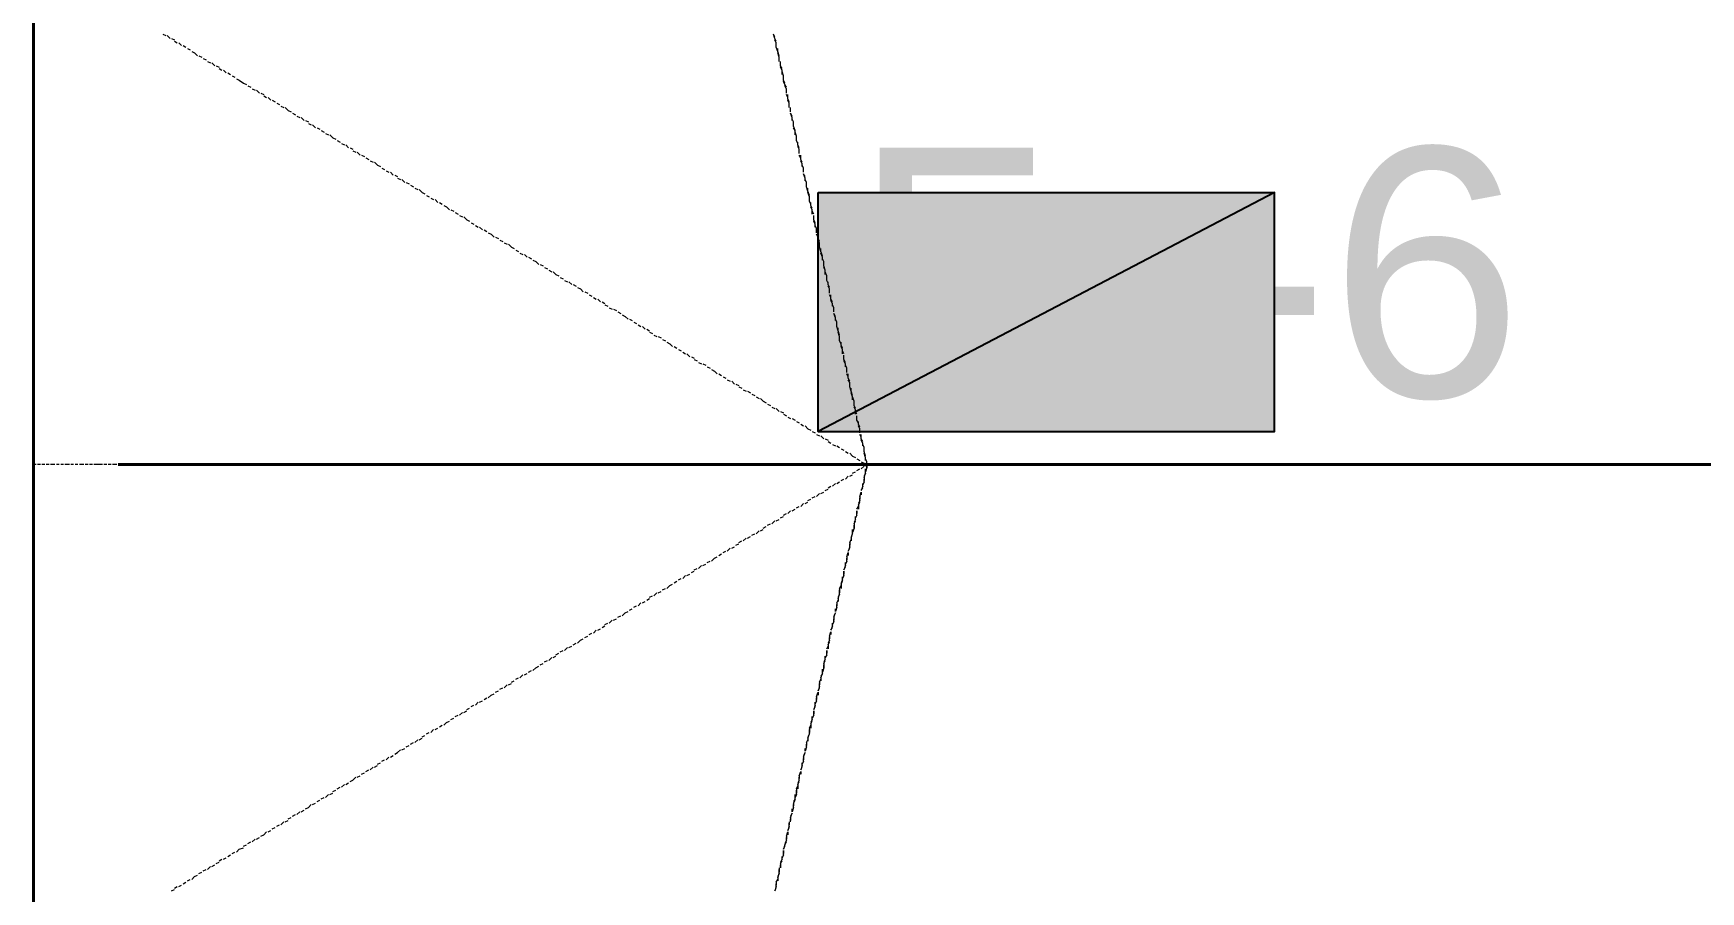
# Model space of a CAD drawing. Extents: x 0 to 604, y 0 to 420.
# Drawn here: x 79.23 to 103.74, y 212.04 to 224.65 of the extents above; entities that cross this region are included whole.
import ezdxf

# ---------------------------------------------------------------- set-up
doc = ezdxf.new("R2010")
doc.units = 0
doc.styles.add('TEYPDFCAD_TEXT', font='arial.ttf')

msp = doc.modelspace()

# ---------------------------------------------------------------- hatches: boundary and pattern name
at = {"true_color": 0xffffff}
h = msp.add_hatch(color=0, dxfattribs=at)
h.paths.add_polyline_path([(90.763, 222.313), (97.472, 222.313), (90.763, 218.8)])
h.paths.add_polyline_path([(97.472, 222.313), (90.763, 218.8), (97.472, 218.8)])

# ---------------------------------------------------------------- linework, layer by layer
at = {"color": 7, "lineweight": 40}
for p, q in [((79.227, 262.065), (79.227, 174.561)), ((107.992, 218.313), (80.476, 218.313))]:
    msp.add_line(p, q, dxfattribs=at)
at = {"color": 7, "lineweight": 5}
for p, q in [((79.227, 224.6), (79.227, 224.642)), ((79.227, 224.536), (79.227, 224.578)), ((81.132, 224.642), (81.174, 224.621)), ((81.195, 224.621), (81.238, 224.578)), ((81.259, 224.578), (81.301, 224.557)), ((81.301, 224.536), (81.343, 224.515)), ((90.128, 224.578), (90.106, 224.642)), ((90.128, 224.6), (90.106, 224.642)), ((90.149, 224.536), (90.128, 224.578)), ((90.149, 224.515), (90.128, 224.557)), ((79.227, 224.451), (79.227, 224.515)), ((79.227, 224.388), (79.227, 224.43)), ((79.227, 224.324), (79.227, 224.367)), ((79.227, 224.24), (79.227, 224.303)), ((81.365, 224.515), (81.407, 224.472)), ((81.428, 224.472), (81.47, 224.451)), ((81.492, 224.43), (81.534, 224.409)), ((81.555, 224.388), (81.597, 224.367)), ((81.597, 224.367), (81.64, 224.324)), ((81.661, 224.324), (81.703, 224.303)), ((81.724, 224.282), (81.767, 224.261)), ((90.149, 224.472), (90.149, 224.515)), ((90.149, 224.451), (90.149, 224.494)), ((90.17, 224.388), (90.149, 224.451)), ((90.17, 224.388), (90.17, 224.43)), ((90.191, 224.324), (90.17, 224.388)), ((90.191, 224.303), (90.17, 224.367)), ((90.191, 224.24), (90.191, 224.303)), ((90.191, 224.261), (90.191, 224.303)), ((79.227, 224.176), (79.227, 224.218)), ((79.227, 224.113), (79.227, 224.155)), ((79.227, 224.028), (79.227, 224.091)), ((81.788, 224.24), (81.83, 224.218)), ((81.851, 224.218), (81.894, 224.176)), ((81.915, 224.176), (81.957, 224.155)), ((81.957, 224.134), (82, 224.113)), ((82.021, 224.113), (82.063, 224.07)), ((82.084, 224.07), (82.127, 224.049)), ((90.212, 224.197), (90.212, 224.24)), ((90.212, 224.176), (90.212, 224.218)), ((90.233, 224.134), (90.212, 224.176)), ((90.233, 224.113), (90.212, 224.155)), ((90.233, 224.049), (90.233, 224.113)), ((90.255, 224.028), (90.233, 224.091)), ((79.227, 223.964), (79.227, 224.007)), ((79.227, 223.901), (79.227, 223.943)), ((79.227, 223.816), (79.227, 223.88)), ((79.227, 223.753), (79.227, 223.816)), ((82.148, 224.028), (82.19, 224.007)), ((82.211, 223.986), (82.254, 223.964)), ((82.254, 223.964), (82.317, 223.922)), ((82.317, 223.922), (82.359, 223.901)), ((82.381, 223.88), (82.423, 223.859)), ((82.444, 223.838), (82.486, 223.816)), ((82.508, 223.816), (82.55, 223.774)), ((90.255, 223.964), (90.255, 224.028)), ((90.255, 223.986), (90.255, 224.028)), ((90.276, 223.922), (90.255, 223.964)), ((90.276, 223.901), (90.255, 223.943)), ((90.297, 223.859), (90.276, 223.901)), ((90.297, 223.838), (90.276, 223.88)), ((90.297, 223.774), (90.297, 223.838)), ((90.297, 223.774), (90.297, 223.816)), ((79.227, 223.689), (79.227, 223.732)), ((79.227, 223.626), (79.227, 223.668)), ((79.227, 223.541), (79.227, 223.605)), ((82.571, 223.774), (82.613, 223.753)), ((82.613, 223.732), (82.656, 223.71)), ((82.677, 223.71), (82.719, 223.668)), ((82.74, 223.668), (82.783, 223.647)), ((82.804, 223.626), (82.846, 223.605)), ((82.867, 223.583), (82.91, 223.562)), ((82.931, 223.562), (82.973, 223.52)), ((90.318, 223.71), (90.297, 223.753)), ((90.318, 223.689), (90.318, 223.753)), ((90.339, 223.647), (90.318, 223.689)), ((90.339, 223.626), (90.318, 223.668)), ((90.339, 223.583), (90.339, 223.626)), ((90.339, 223.562), (90.339, 223.605)), ((90.36, 223.499), (90.36, 223.562)), ((90.36, 223.499), (90.36, 223.541)), ((79.227, 223.478), (79.227, 223.52)), ((79.227, 223.414), (79.227, 223.457)), ((79.227, 223.329), (79.227, 223.393)), ((79.227, 223.266), (79.227, 223.308)), ((82.973, 223.52), (83.016, 223.499)), ((83.037, 223.478), (83.079, 223.457)), ((83.1, 223.435), (83.143, 223.414)), ((83.164, 223.414), (83.206, 223.372)), ((83.227, 223.372), (83.27, 223.351)), ((83.27, 223.329), (83.312, 223.308)), ((83.333, 223.308), (83.375, 223.266)), ((90.382, 223.414), (90.36, 223.478)), ((90.382, 223.435), (90.36, 223.478)), ((90.382, 223.372), (90.382, 223.414)), ((90.403, 223.351), (90.382, 223.393)), ((90.403, 223.308), (90.403, 223.351)), ((90.403, 223.287), (90.403, 223.329)), ((79.227, 223.202), (79.227, 223.245)), ((79.227, 223.118), (79.227, 223.181)), ((79.227, 223.054), (79.227, 223.097)), ((83.397, 223.266), (83.439, 223.245)), ((83.46, 223.224), (83.502, 223.202)), ((83.524, 223.181), (83.566, 223.16)), ((83.587, 223.16), (83.629, 223.118)), ((83.629, 223.118), (83.672, 223.097)), ((83.693, 223.076), (83.735, 223.054)), ((90.424, 223.224), (90.403, 223.287)), ((90.424, 223.224), (90.403, 223.266)), ((90.424, 223.16), (90.424, 223.224)), ((90.445, 223.139), (90.424, 223.202)), ((90.445, 223.076), (90.445, 223.139)), ((90.445, 223.097), (90.445, 223.139)), ((90.466, 223.033), (90.445, 223.076)), ((90.466, 223.012), (90.466, 223.054)), ((79.227, 222.991), (79.227, 223.033)), ((79.227, 222.906), (79.227, 222.97)), ((79.227, 222.843), (79.227, 222.906)), ((79.227, 222.779), (79.227, 222.821)), ((83.756, 223.033), (83.799, 223.012)), ((83.82, 223.012), (83.862, 222.97)), ((83.883, 222.97), (83.926, 222.948)), ((83.926, 222.927), (83.968, 222.906)), ((83.989, 222.906), (84.032, 222.864)), ((84.053, 222.864), (84.095, 222.843)), ((84.116, 222.821), (84.159, 222.8)), ((90.487, 222.97), (90.466, 223.012)), ((90.487, 222.948), (90.466, 222.991)), ((90.487, 222.885), (90.487, 222.948)), ((90.487, 222.885), (90.487, 222.927)), ((90.509, 222.821), (90.487, 222.864)), ((90.509, 222.8), (90.509, 222.864)), ((79.227, 222.716), (79.227, 222.758)), ((79.227, 222.631), (79.227, 222.695)), ((79.227, 222.567), (79.227, 222.61)), ((84.18, 222.779), (84.222, 222.758)), ((84.243, 222.758), (84.286, 222.716)), ((84.286, 222.716), (84.328, 222.695)), ((84.349, 222.673), (84.391, 222.652)), ((84.413, 222.631), (84.455, 222.61)), ((84.476, 222.61), (84.518, 222.567)), ((84.54, 222.567), (84.582, 222.546)), ((90.53, 222.758), (90.509, 222.8)), ((90.53, 222.737), (90.509, 222.779)), ((90.53, 222.695), (90.53, 222.737)), ((90.551, 222.673), (90.53, 222.716)), ((90.551, 222.61), (90.551, 222.673)), ((90.551, 222.61), (90.551, 222.652)), ((90.572, 222.525), (90.551, 222.589)), ((90.572, 222.546), (90.551, 222.589)), ((79.227, 222.504), (79.227, 222.546)), ((79.227, 222.419), (79.227, 222.483)), ((79.227, 222.356), (79.227, 222.398)), ((79.227, 222.292), (79.227, 222.335)), ((84.582, 222.525), (84.624, 222.504)), ((84.645, 222.504), (84.688, 222.462)), ((84.709, 222.462), (84.751, 222.44)), ((84.772, 222.419), (84.815, 222.398)), ((84.836, 222.377), (84.878, 222.356)), ((84.899, 222.356), (84.942, 222.313)), ((90.572, 222.483), (90.572, 222.525)), ((90.593, 222.462), (90.572, 222.504)), ((90.593, 222.419), (90.593, 222.462)), ((90.593, 222.398), (90.593, 222.44)), ((90.614, 222.335), (90.593, 222.398)), ((90.614, 222.335), (90.614, 222.377)), ((90.636, 222.271), (90.614, 222.335)), ((79.227, 222.208), (79.227, 222.271)), ((79.227, 222.144), (79.227, 222.186)), ((79.227, 222.081), (79.227, 222.123)), ((84.942, 222.313), (84.984, 222.292)), ((85.005, 222.271), (85.048, 222.25)), ((85.069, 222.229), (85.111, 222.208)), ((85.132, 222.208), (85.175, 222.165)), ((85.196, 222.165), (85.238, 222.144)), ((85.259, 222.123), (85.302, 222.102)), ((85.302, 222.102), (85.344, 222.06)), ((90.636, 222.25), (90.614, 222.313)), ((90.636, 222.186), (90.636, 222.25)), ((90.636, 222.208), (90.636, 222.25)), ((90.657, 222.144), (90.636, 222.186)), ((90.657, 222.123), (90.657, 222.165)), ((90.678, 222.081), (90.657, 222.123)), ((90.678, 222.06), (90.657, 222.102)), ((79.227, 221.996), (79.227, 222.06)), ((79.227, 221.933), (79.227, 221.996)), ((79.227, 221.869), (79.227, 221.911)), ((79.227, 221.805), (79.227, 221.848)), ((85.365, 222.06), (85.407, 222.038)), ((85.429, 222.017), (85.471, 221.996)), ((85.492, 221.975), (85.534, 221.954)), ((85.556, 221.954), (85.598, 221.911)), ((85.598, 221.911), (85.64, 221.89)), ((85.661, 221.869), (85.704, 221.848)), ((85.725, 221.827), (85.767, 221.805)), ((90.678, 221.996), (90.678, 222.06)), ((90.699, 221.996), (90.678, 222.038)), ((90.699, 221.911), (90.699, 221.975)), ((90.699, 221.933), (90.699, 221.975)), ((90.72, 221.869), (90.699, 221.911)), ((90.72, 221.848), (90.699, 221.89)), ((90.72, 221.805), (90.72, 221.848)), ((90.741, 221.784), (90.72, 221.827)), ((79.227, 221.721), (79.227, 221.784)), ((79.227, 221.657), (79.227, 221.7)), ((79.227, 221.594), (79.227, 221.636)), ((85.788, 221.805), (85.831, 221.763)), ((85.852, 221.763), (85.894, 221.742)), ((85.915, 221.721), (85.958, 221.7)), ((85.958, 221.7), (86, 221.657)), ((86.021, 221.657), (86.064, 221.636)), ((86.085, 221.615), (86.127, 221.594)), ((90.741, 221.721), (90.741, 221.784)), ((90.741, 221.721), (90.741, 221.763)), ((90.763, 221.657), (90.741, 221.7)), ((90.763, 221.636), (90.763, 221.7)), ((90.784, 221.594), (90.763, 221.636)), ((90.784, 221.573), (90.763, 221.615)), ((79.227, 221.509), (79.227, 221.573)), ((79.227, 221.446), (79.227, 221.488)), ((79.227, 221.382), (79.227, 221.424)), ((79.227, 221.298), (79.227, 221.361)), ((86.148, 221.573), (86.191, 221.552)), ((86.212, 221.552), (86.254, 221.509)), ((86.254, 221.509), (86.296, 221.488)), ((86.318, 221.467), (86.36, 221.446)), ((86.381, 221.424), (86.423, 221.403)), ((86.445, 221.403), (86.487, 221.361)), ((86.508, 221.361), (86.55, 221.34)), ((90.784, 221.53), (90.784, 221.573)), ((90.784, 221.509), (90.784, 221.552)), ((90.805, 221.446), (90.784, 221.509)), ((90.805, 221.446), (90.805, 221.488)), ((90.826, 221.382), (90.805, 221.446)), ((90.826, 221.361), (90.805, 221.424)), ((90.826, 221.319), (90.826, 221.361)), ((90.847, 221.298), (90.826, 221.34)), ((79.227, 221.234), (79.227, 221.276)), ((79.227, 221.17), (79.227, 221.213)), ((79.227, 221.086), (79.227, 221.149)), ((86.572, 221.319), (86.614, 221.298)), ((86.614, 221.298), (86.656, 221.255)), ((86.677, 221.255), (86.72, 221.234)), ((86.741, 221.213), (86.783, 221.192)), ((86.804, 221.17), (86.847, 221.149)), ((86.868, 221.149), (86.91, 221.107)), ((86.91, 221.107), (86.953, 221.086)), ((90.847, 221.255), (90.847, 221.298)), ((90.847, 221.234), (90.847, 221.276)), ((90.868, 221.17), (90.847, 221.234)), ((90.868, 221.17), (90.847, 221.213)), ((90.868, 221.107), (90.868, 221.17)), ((90.89, 221.086), (90.868, 221.149)), ((79.227, 221.022), (79.227, 221.086)), ((79.227, 220.959), (79.227, 221.001)), ((79.227, 220.895), (79.227, 220.938)), ((79.227, 220.811), (79.227, 220.874)), ((86.974, 221.065), (87.016, 221.043)), ((87.037, 221.022), (87.08, 221.001)), ((87.101, 221.001), (87.143, 220.959)), ((87.164, 220.959), (87.207, 220.938)), ((87.228, 220.917), (87.27, 220.895)), ((87.27, 220.895), (87.312, 220.853)), ((87.334, 220.853), (87.376, 220.832)), ((90.89, 221.022), (90.89, 221.086)), ((90.89, 221.043), (90.89, 221.086)), ((90.911, 220.98), (90.89, 221.022)), ((90.911, 220.959), (90.911, 221.001)), ((90.932, 220.917), (90.911, 220.959)), ((90.932, 220.895), (90.911, 220.938)), ((90.932, 220.832), (90.932, 220.895)), ((90.932, 220.832), (90.932, 220.874)), ((79.227, 220.747), (79.227, 220.79)), ((79.227, 220.684), (79.227, 220.726)), ((79.227, 220.599), (79.227, 220.662)), ((87.397, 220.811), (87.439, 220.79)), ((87.461, 220.768), (87.503, 220.747)), ((87.524, 220.747), (87.566, 220.705)), ((87.588, 220.705), (87.63, 220.684)), ((87.63, 220.662), (87.672, 220.641)), ((87.693, 220.62), (87.736, 220.599)), ((90.953, 220.768), (90.932, 220.811)), ((90.953, 220.747), (90.953, 220.811)), ((90.974, 220.705), (90.953, 220.747)), ((90.974, 220.684), (90.953, 220.726)), ((90.974, 220.641), (90.974, 220.684)), ((90.995, 220.62), (90.974, 220.662)), ((90.995, 220.557), (90.995, 220.62)), ((79.227, 220.536), (79.227, 220.578)), ((79.227, 220.472), (79.227, 220.514)), ((79.227, 220.387), (79.227, 220.451)), ((79.227, 220.324), (79.227, 220.366)), ((87.757, 220.599), (87.799, 220.578)), ((87.82, 220.557), (87.863, 220.536)), ((87.884, 220.514), (87.926, 220.493)), ((87.926, 220.493), (87.969, 220.451)), ((87.99, 220.451), (88.032, 220.43)), ((88.053, 220.409), (88.096, 220.387)), ((88.117, 220.366), (88.159, 220.345)), ((90.995, 220.557), (90.995, 220.599)), ((91.017, 220.472), (90.995, 220.536)), ((91.017, 220.493), (90.995, 220.536)), ((91.017, 220.43), (91.017, 220.472)), ((91.038, 220.409), (91.017, 220.451)), ((91.038, 220.366), (91.038, 220.409)), ((91.038, 220.345), (91.038, 220.387)), ((79.227, 220.26), (79.227, 220.303)), ((79.227, 220.176), (79.227, 220.239)), ((79.227, 220.112), (79.227, 220.176)), ((88.18, 220.345), (88.223, 220.303)), ((88.244, 220.303), (88.286, 220.281)), ((88.286, 220.26), (88.328, 220.239)), ((88.35, 220.218), (88.392, 220.197)), ((88.413, 220.197), (88.455, 220.176)), ((88.477, 220.155), (88.519, 220.133)), ((88.54, 220.112), (88.582, 220.091)), ((91.059, 220.281), (91.038, 220.345)), ((91.059, 220.281), (91.059, 220.324)), ((91.08, 220.218), (91.059, 220.281)), ((91.08, 220.197), (91.059, 220.26)), ((91.08, 220.133), (91.08, 220.197)), ((91.08, 220.155), (91.08, 220.197)), ((91.101, 220.091), (91.08, 220.133)), ((91.101, 220.07), (91.101, 220.112)), ((79.227, 220.049), (79.227, 220.091)), ((79.227, 219.985), (79.227, 220.027)), ((79.227, 219.9), (79.227, 219.964)), ((79.227, 219.837), (79.227, 219.879)), ((88.582, 220.091), (88.625, 220.049)), ((88.646, 220.049), (88.688, 220.027)), ((88.709, 220.006), (88.752, 219.985)), ((88.773, 219.964), (88.815, 219.943)), ((88.836, 219.943), (88.879, 219.9)), ((88.9, 219.9), (88.942, 219.879)), ((91.123, 220.027), (91.101, 220.07)), ((91.123, 220.006), (91.101, 220.049)), ((91.123, 219.943), (91.123, 220.006)), ((91.144, 219.943), (91.123, 219.985)), ((91.144, 219.858), (91.144, 219.922)), ((91.144, 219.879), (91.144, 219.922)), ((79.227, 219.774), (79.227, 219.816)), ((79.227, 219.689), (79.227, 219.752)), ((79.227, 219.625), (79.227, 219.668)), ((88.942, 219.858), (88.985, 219.837)), ((89.006, 219.816), (89.048, 219.795)), ((89.069, 219.795), (89.112, 219.774)), ((89.133, 219.752), (89.175, 219.731)), ((89.196, 219.71), (89.239, 219.689)), ((89.239, 219.689), (89.281, 219.647)), ((89.302, 219.647), (89.344, 219.625)), ((91.165, 219.816), (91.144, 219.858)), ((91.165, 219.795), (91.144, 219.837)), ((91.165, 219.752), (91.165, 219.795)), ((91.186, 219.731), (91.165, 219.774)), ((91.186, 219.668), (91.186, 219.731)), ((91.186, 219.668), (91.186, 219.71)), ((91.207, 219.604), (91.186, 219.647)), ((91.207, 219.583), (91.207, 219.647)), ((79.227, 219.562), (79.227, 219.604)), ((79.227, 219.477), (79.227, 219.541)), ((79.227, 219.414), (79.227, 219.456)), ((79.227, 219.35), (79.227, 219.393)), ((89.366, 219.604), (89.408, 219.583)), ((89.429, 219.562), (89.471, 219.541)), ((89.493, 219.541), (89.535, 219.498)), ((89.556, 219.498), (89.598, 219.477)), ((89.598, 219.456), (89.641, 219.435)), ((89.662, 219.414), (89.704, 219.393)), ((89.725, 219.393), (89.768, 219.371)), ((91.228, 219.541), (91.207, 219.583)), ((91.228, 219.519), (91.207, 219.562)), ((91.228, 219.477), (91.228, 219.519)), ((91.228, 219.456), (91.228, 219.498)), ((91.249, 219.393), (91.228, 219.456)), ((91.249, 219.393), (91.249, 219.435)), ((91.271, 219.329), (91.249, 219.393)), ((79.227, 219.266), (79.227, 219.329)), ((79.227, 219.202), (79.227, 219.266)), ((79.227, 219.138), (79.227, 219.181)), ((89.789, 219.35), (89.831, 219.329)), ((89.852, 219.308), (89.895, 219.287)), ((89.916, 219.287), (89.958, 219.244)), ((89.958, 219.244), (90.001, 219.223)), ((90.022, 219.202), (90.064, 219.181)), ((90.085, 219.16), (90.128, 219.138)), ((90.149, 219.138), (90.191, 219.096)), ((91.271, 219.308), (91.249, 219.371)), ((91.292, 219.244), (91.271, 219.308)), ((91.271, 219.266), (91.271, 219.308)), ((91.292, 219.202), (91.292, 219.244)), ((91.292, 219.181), (91.292, 219.223)), ((91.313, 219.138), (91.292, 219.181)), ((91.313, 219.117), (91.292, 219.16)), ((79.227, 219.075), (79.227, 219.117)), ((79.227, 218.99), (79.227, 219.054)), ((79.227, 218.927), (79.227, 218.969)), ((79.227, 218.863), (79.227, 218.906)), ((90.212, 219.096), (90.255, 219.075)), ((90.255, 219.054), (90.297, 219.033)), ((90.318, 219.012), (90.36, 218.99)), ((90.382, 218.99), (90.424, 218.969)), ((90.445, 218.948), (90.487, 218.927)), ((90.509, 218.906), (90.551, 218.884)), ((90.572, 218.884), (90.614, 218.842)), ((91.313, 219.054), (91.313, 219.117)), ((91.334, 219.054), (91.313, 219.096)), ((91.334, 218.969), (91.334, 219.033)), ((91.334, 218.99), (91.334, 219.033)), ((91.355, 218.927), (91.334, 218.969)), ((91.355, 218.906), (91.355, 218.948)), ((91.376, 218.863), (91.355, 218.906)), ((91.376, 218.842), (91.355, 218.884)), ((79.227, 218.779), (79.227, 218.842)), ((79.227, 218.715), (79.227, 218.757)), ((79.227, 218.652), (79.227, 218.694)), ((90.614, 218.842), (90.657, 218.821)), ((90.678, 218.8), (90.72, 218.779)), ((90.741, 218.757), (90.784, 218.736)), ((90.805, 218.736), (90.847, 218.694)), ((90.868, 218.694), (90.911, 218.673)), ((90.911, 218.652), (90.953, 218.631)), ((91.376, 218.779), (91.376, 218.842)), ((91.376, 218.779), (91.376, 218.821)), ((91.398, 218.715), (91.376, 218.757)), ((91.398, 218.694), (91.398, 218.757)), ((91.419, 218.652), (91.398, 218.694)), ((91.419, 218.631), (91.398, 218.673)), ((79.227, 218.567), (79.227, 218.631)), ((79.227, 218.504), (79.227, 218.546)), ((79.227, 218.44), (79.227, 218.482)), ((79.227, 218.355), (79.227, 218.419)), ((90.974, 218.609), (91.017, 218.588)), ((91.038, 218.588), (91.08, 218.567)), ((91.101, 218.546), (91.144, 218.525)), ((91.165, 218.504), (91.207, 218.482)), ((91.228, 218.482), (91.271, 218.44)), ((91.271, 218.44), (91.313, 218.419)), ((91.334, 218.398), (91.376, 218.376)), ((91.419, 218.588), (91.419, 218.631)), ((91.44, 218.567), (91.419, 218.609)), ((91.44, 218.504), (91.44, 218.567)), ((91.44, 218.504), (91.44, 218.546)), ((91.461, 218.44), (91.44, 218.504)), ((91.461, 218.419), (91.44, 218.482)), ((91.461, 218.376), (91.461, 218.419)), ((91.482, 218.355), (91.461, 218.398)), ((79.227, 218.313), (79.227, 218.355)), ((79.269, 218.313), (79.227, 218.313)), ((79.227, 218.313), (79.227, 218.271)), ((79.227, 218.25), (79.227, 218.207)), ((79.227, 218.186), (79.227, 218.144)), ((79.333, 218.313), (79.29, 218.313)), ((79.396, 218.313), (79.354, 218.313)), ((79.46, 218.313), (79.417, 218.313)), ((79.544, 218.313), (79.481, 218.313)), ((79.608, 218.313), (79.565, 218.313)), ((79.671, 218.313), (79.629, 218.313)), ((79.756, 218.313), (79.692, 218.313)), ((79.819, 218.313), (79.777, 218.313)), ((79.883, 218.313), (79.841, 218.313)), ((79.968, 218.313), (79.904, 218.313)), ((80.031, 218.313), (79.989, 218.313)), ((80.095, 218.313), (80.052, 218.313)), ((80.179, 218.313), (80.116, 218.313)), ((80.243, 218.313), (80.179, 218.313)), ((80.306, 218.313), (80.264, 218.313)), ((80.37, 218.313), (80.327, 218.313)), ((80.454, 218.313), (80.391, 218.313)), ((80.518, 218.313), (80.476, 218.313)), ((80.581, 218.313), (80.539, 218.313)), ((80.666, 218.313), (80.603, 218.313)), ((80.73, 218.313), (80.687, 218.313)), ((80.793, 218.313), (80.751, 218.313)), ((80.878, 218.313), (80.814, 218.313)), ((80.941, 218.313), (80.899, 218.313)), ((81.005, 218.313), (80.962, 218.313)), ((81.089, 218.313), (81.026, 218.313)), ((81.153, 218.313), (81.089, 218.313)), ((81.216, 218.313), (81.174, 218.313)), ((81.28, 218.313), (81.238, 218.313)), ((81.365, 218.313), (81.301, 218.313)), ((81.428, 218.313), (81.386, 218.313)), ((81.492, 218.313), (81.449, 218.313)), ((81.576, 218.313), (81.513, 218.313)), ((81.64, 218.313), (81.597, 218.313)), ((81.703, 218.313), (81.661, 218.313)), ((81.788, 218.313), (81.724, 218.313)), ((81.851, 218.313), (81.809, 218.313)), ((81.915, 218.313), (81.873, 218.313)), ((82, 218.313), (81.936, 218.313)), ((82.063, 218.313), (82, 218.313)), ((82.127, 218.313), (82.084, 218.313)), ((82.19, 218.313), (82.148, 218.313)), ((82.275, 218.313), (82.211, 218.313)), ((82.338, 218.313), (82.296, 218.313)), ((82.402, 218.313), (82.359, 218.313)), ((82.486, 218.313), (82.423, 218.313)), ((82.55, 218.313), (82.508, 218.313)), ((82.613, 218.313), (82.571, 218.313)), ((82.698, 218.313), (82.635, 218.313)), ((82.762, 218.313), (82.719, 218.313)), ((82.825, 218.313), (82.783, 218.313)), ((82.91, 218.313), (82.846, 218.313)), ((82.973, 218.313), (82.91, 218.313)), ((83.037, 218.313), (82.994, 218.313)), ((83.1, 218.313), (83.058, 218.313)), ((83.185, 218.313), (83.121, 218.313)), ((83.248, 218.313), (83.206, 218.313)), ((83.312, 218.313), (83.27, 218.313)), ((83.397, 218.313), (83.333, 218.313)), ((83.46, 218.313), (83.418, 218.313)), ((83.524, 218.313), (83.481, 218.313)), ((83.608, 218.313), (83.545, 218.313)), ((83.672, 218.313), (83.629, 218.313)), ((83.735, 218.313), (83.693, 218.313)), ((83.82, 218.313), (83.756, 218.313)), ((83.883, 218.313), (83.82, 218.313)), ((83.947, 218.313), (83.905, 218.313)), ((84.01, 218.313), (83.968, 218.313)), ((84.095, 218.313), (84.032, 218.313)), ((84.159, 218.313), (84.116, 218.313)), ((84.222, 218.313), (84.18, 218.313)), ((84.307, 218.313), (84.243, 218.313)), ((84.37, 218.313), (84.328, 218.313)), ((84.434, 218.313), (84.391, 218.313)), ((84.518, 218.313), (84.455, 218.313)), ((84.582, 218.313), (84.54, 218.313)), ((84.645, 218.313), (84.603, 218.313)), ((84.73, 218.313), (84.667, 218.313)), ((84.794, 218.313), (84.73, 218.313)), ((84.857, 218.313), (84.815, 218.313)), ((84.921, 218.313), (84.878, 218.313)), ((85.005, 218.313), (84.942, 218.313)), ((85.069, 218.313), (85.026, 218.313)), ((85.132, 218.313), (85.09, 218.313)), ((85.217, 218.313), (85.153, 218.313)), ((85.28, 218.313), (85.238, 218.313)), ((85.344, 218.313), (85.302, 218.313)), ((85.429, 218.313), (85.365, 218.313)), ((85.492, 218.313), (85.45, 218.313)), ((85.556, 218.313), (85.513, 218.313)), ((85.64, 218.313), (85.577, 218.313)), ((85.704, 218.313), (85.64, 218.313)), ((85.767, 218.313), (85.725, 218.313)), ((85.831, 218.313), (85.788, 218.313)), ((85.915, 218.313), (85.852, 218.313)), ((85.979, 218.313), (85.937, 218.313)), ((86.042, 218.313), (86, 218.313)), ((86.127, 218.313), (86.064, 218.313)), ((86.191, 218.313), (86.148, 218.313)), ((86.254, 218.313), (86.212, 218.313)), ((86.339, 218.313), (86.275, 218.313)), ((86.402, 218.313), (86.36, 218.313)), ((86.466, 218.313), (86.423, 218.313)), ((86.529, 218.313), (86.487, 218.313)), ((86.614, 218.313), (86.55, 218.313)), ((86.677, 218.313), (86.635, 218.313)), ((86.741, 218.313), (86.699, 218.313)), ((86.826, 218.313), (86.762, 218.313)), ((86.889, 218.313), (86.847, 218.313)), ((86.953, 218.313), (86.91, 218.313)), ((87.037, 218.313), (86.974, 218.313)), ((87.101, 218.313), (87.058, 218.313)), ((87.164, 218.313), (87.122, 218.313)), ((87.249, 218.313), (87.185, 218.313)), ((87.312, 218.313), (87.27, 218.313)), ((87.376, 218.313), (87.334, 218.313)), ((87.439, 218.313), (87.397, 218.313)), ((87.524, 218.313), (87.461, 218.313)), ((87.588, 218.313), (87.545, 218.313)), ((87.651, 218.313), (87.609, 218.313)), ((87.736, 218.313), (87.672, 218.313)), ((87.799, 218.313), (87.757, 218.313)), ((87.863, 218.313), (87.82, 218.313)), ((87.947, 218.313), (87.884, 218.313)), ((88.011, 218.313), (87.969, 218.313)), ((88.074, 218.313), (88.032, 218.313)), ((88.159, 218.313), (88.096, 218.313)), ((88.223, 218.313), (88.18, 218.313)), ((88.286, 218.313), (88.244, 218.313)), ((88.35, 218.313), (88.307, 218.313)), ((88.434, 218.313), (88.371, 218.313)), ((88.498, 218.313), (88.455, 218.313)), ((88.561, 218.313), (88.519, 218.313)), ((88.646, 218.313), (88.582, 218.313)), ((88.709, 218.313), (88.667, 218.313)), ((88.773, 218.313), (88.731, 218.313)), ((88.858, 218.313), (88.794, 218.313)), ((88.921, 218.313), (88.879, 218.313)), ((88.985, 218.313), (88.942, 218.313)), ((89.069, 218.313), (89.006, 218.313)), ((89.133, 218.313), (89.069, 218.313)), ((89.196, 218.313), (89.154, 218.313)), ((89.26, 218.313), (89.217, 218.313)), ((89.344, 218.313), (89.281, 218.313)), ((89.408, 218.313), (89.366, 218.313)), ((89.471, 218.313), (89.429, 218.313)), ((89.556, 218.313), (89.493, 218.313)), ((89.62, 218.313), (89.577, 218.313)), ((89.683, 218.313), (89.641, 218.313)), ((89.768, 218.313), (89.704, 218.313)), ((89.831, 218.313), (89.789, 218.313)), ((89.895, 218.313), (89.852, 218.313)), ((89.979, 218.313), (89.916, 218.313)), ((90.043, 218.313), (89.979, 218.313)), ((90.106, 218.313), (90.064, 218.313)), ((90.17, 218.313), (90.128, 218.313)), ((90.255, 218.313), (90.191, 218.313)), ((90.318, 218.313), (90.276, 218.313)), ((90.382, 218.313), (90.339, 218.313)), ((90.466, 218.313), (90.403, 218.313)), ((90.53, 218.313), (90.487, 218.313)), ((90.593, 218.313), (90.551, 218.313)), ((90.678, 218.313), (90.614, 218.313)), ((90.741, 218.313), (90.699, 218.313)), ((90.805, 218.313), (90.763, 218.313)), ((90.89, 218.313), (90.826, 218.313)), ((90.953, 218.313), (90.89, 218.313)), ((91.017, 218.313), (90.974, 218.313)), ((91.08, 218.313), (91.038, 218.313)), ((91.165, 218.313), (91.101, 218.313)), ((91.228, 218.313), (91.186, 218.313)), ((91.228, 218.144), (91.271, 218.165)), ((91.292, 218.313), (91.249, 218.313)), ((91.271, 218.186), (91.313, 218.207)), ((91.376, 218.313), (91.313, 218.313)), ((91.334, 218.228), (91.376, 218.25)), ((91.398, 218.355), (91.44, 218.334)), ((91.44, 218.313), (91.398, 218.313)), ((91.398, 218.25), (91.44, 218.292)), ((91.44, 218.123), (91.461, 218.186)), ((91.461, 218.186), (91.44, 218.144)), ((91.461, 218.334), (91.482, 218.313)), ((91.461, 218.292), (91.482, 218.313)), ((91.482, 218.313), (91.461, 218.313)), ((91.482, 218.271), (91.461, 218.207)), ((91.461, 218.186), (91.461, 218.25)), ((91.482, 218.313), (91.482, 218.355)), ((91.482, 218.313), (91.482, 218.334)), ((91.482, 218.271), (91.482, 218.313)), ((91.482, 218.313), (91.482, 218.271)), ((79.227, 218.123), (79.227, 218.059)), ((79.227, 218.038), (79.227, 217.995)), ((79.227, 217.974), (79.227, 217.932)), ((79.227, 217.911), (79.227, 217.847)), ((90.805, 217.89), (90.847, 217.911)), ((90.868, 217.932), (90.911, 217.953)), ((90.911, 217.974), (90.953, 217.995)), ((90.974, 217.995), (91.017, 218.038)), ((91.038, 218.038), (91.08, 218.059)), ((91.101, 218.08), (91.144, 218.101)), ((91.165, 218.101), (91.207, 218.144)), ((91.376, 217.847), (91.398, 217.911)), ((91.419, 217.995), (91.398, 217.932)), ((91.398, 217.932), (91.419, 217.974)), ((91.398, 217.911), (91.398, 217.869)), ((91.44, 218.059), (91.419, 218.017)), ((91.419, 217.995), (91.419, 218.038)), ((91.44, 218.123), (91.44, 218.08)), ((91.44, 218.059), (91.44, 218.101)), ((79.227, 217.826), (79.227, 217.784)), ((79.227, 217.763), (79.227, 217.72)), ((79.227, 217.699), (79.227, 217.636)), ((90.445, 217.678), (90.487, 217.699)), ((90.509, 217.699), (90.551, 217.742)), ((90.572, 217.742), (90.614, 217.763)), ((90.614, 217.784), (90.657, 217.805)), ((90.678, 217.826), (90.72, 217.847)), ((90.741, 217.847), (90.784, 217.89)), ((91.334, 217.657), (91.355, 217.699)), ((91.376, 217.784), (91.355, 217.742)), ((91.355, 217.72), (91.376, 217.763)), ((91.355, 217.72), (91.355, 217.657)), ((91.376, 217.847), (91.376, 217.805)), ((91.376, 217.784), (91.376, 217.826)), ((79.227, 217.636), (79.227, 217.572)), ((79.227, 217.551), (79.227, 217.509)), ((79.227, 217.488), (79.227, 217.445)), ((79.227, 217.424), (79.227, 217.361)), ((90.022, 217.424), (90.064, 217.445)), ((90.085, 217.445), (90.128, 217.488)), ((90.149, 217.488), (90.191, 217.509)), ((90.212, 217.53), (90.255, 217.551)), ((90.255, 217.572), (90.297, 217.593)), ((90.318, 217.593), (90.36, 217.636)), ((90.382, 217.636), (90.424, 217.657)), ((91.313, 217.509), (91.292, 217.466)), ((91.292, 217.445), (91.313, 217.488)), ((91.292, 217.445), (91.292, 217.382)), ((91.292, 217.382), (91.292, 217.424)), ((91.334, 217.572), (91.313, 217.53)), ((91.313, 217.509), (91.313, 217.551)), ((91.334, 217.572), (91.334, 217.636)), ((91.334, 217.636), (91.334, 217.593)), ((79.227, 217.339), (79.227, 217.297)), ((79.227, 217.276), (79.227, 217.233)), ((79.227, 217.212), (79.227, 217.149)), ((89.598, 217.17), (89.641, 217.191)), ((89.662, 217.191), (89.704, 217.233)), ((89.725, 217.233), (89.768, 217.255)), ((89.789, 217.276), (89.831, 217.297)), ((89.852, 217.297), (89.895, 217.339)), ((89.916, 217.339), (89.958, 217.361)), ((89.958, 217.382), (90.001, 217.403)), ((91.228, 217.17), (91.249, 217.212)), ((91.228, 217.17), (91.228, 217.128)), ((91.249, 217.233), (91.271, 217.297)), ((91.271, 217.297), (91.249, 217.255)), ((91.249, 217.233), (91.249, 217.191)), ((91.292, 217.382), (91.271, 217.318)), ((91.271, 217.297), (91.271, 217.361)), ((79.227, 217.128), (79.227, 217.085)), ((79.227, 217.064), (79.227, 217.022)), ((79.227, 217.001), (79.227, 216.937)), ((89.196, 216.895), (89.239, 216.937)), ((89.239, 216.937), (89.281, 216.958)), ((89.302, 216.98), (89.344, 217.001)), ((89.366, 217.022), (89.408, 217.043)), ((89.429, 217.043), (89.471, 217.085)), ((89.493, 217.085), (89.535, 217.107)), ((89.556, 217.128), (89.598, 217.149)), ((91.186, 216.958), (91.207, 217.022)), ((91.186, 216.958), (91.186, 216.916)), ((91.186, 216.895), (91.186, 216.937)), ((91.228, 217.107), (91.207, 217.043)), ((91.207, 217.043), (91.228, 217.085)), ((91.207, 217.022), (91.207, 216.98)), ((91.228, 217.107), (91.228, 217.149)), ((79.227, 216.916), (79.227, 216.874)), ((79.227, 216.852), (79.227, 216.81)), ((79.227, 216.789), (79.227, 216.726)), ((79.227, 216.726), (79.227, 216.662)), ((88.773, 216.641), (88.815, 216.683)), ((88.836, 216.683), (88.879, 216.704)), ((88.9, 216.726), (88.942, 216.747)), ((88.942, 216.768), (88.985, 216.789)), ((89.006, 216.789), (89.048, 216.831)), ((89.069, 216.831), (89.112, 216.852)), ((89.133, 216.874), (89.175, 216.895)), ((91.144, 216.683), (91.123, 216.641)), ((91.165, 216.831), (91.144, 216.768)), ((91.144, 216.768), (91.165, 216.81)), ((91.144, 216.683), (91.144, 216.747)), ((91.144, 216.747), (91.144, 216.704)), ((91.186, 216.895), (91.165, 216.852)), ((91.165, 216.831), (91.165, 216.874)), ((79.227, 216.641), (79.227, 216.599)), ((79.227, 216.577), (79.227, 216.535)), ((79.227, 216.514), (79.227, 216.45)), ((88.413, 216.429), (88.455, 216.45)), ((88.477, 216.471), (88.519, 216.493)), ((88.54, 216.493), (88.582, 216.535)), ((88.582, 216.535), (88.625, 216.556)), ((88.646, 216.577), (88.688, 216.599)), ((88.709, 216.62), (88.752, 216.641)), ((91.08, 216.493), (91.101, 216.535)), ((91.08, 216.493), (91.08, 216.429)), ((91.08, 216.408), (91.08, 216.471)), ((91.123, 216.62), (91.101, 216.577)), ((91.101, 216.556), (91.123, 216.599)), ((91.101, 216.556), (91.101, 216.493)), ((91.123, 216.62), (91.123, 216.662)), ((79.227, 216.429), (79.227, 216.387)), ((79.227, 216.366), (79.227, 216.323)), ((79.227, 216.302), (79.227, 216.239)), ((79.227, 216.218), (79.227, 216.175)), ((87.99, 216.175), (88.032, 216.196)), ((88.053, 216.218), (88.096, 216.239)), ((88.117, 216.239), (88.159, 216.281)), ((88.18, 216.281), (88.223, 216.302)), ((88.244, 216.323), (88.286, 216.345)), ((88.286, 216.366), (88.328, 216.387)), ((88.35, 216.387), (88.392, 216.429)), ((91.038, 216.218), (91.017, 216.154)), ((91.017, 216.154), (91.017, 216.196)), ((91.038, 216.281), (91.059, 216.323)), ((91.038, 216.281), (91.038, 216.239)), ((91.038, 216.218), (91.038, 216.26)), ((91.059, 216.345), (91.08, 216.408)), ((91.08, 216.408), (91.059, 216.366)), ((91.059, 216.345), (91.059, 216.302)), ((79.227, 216.154), (79.227, 216.112)), ((79.227, 216.09), (79.227, 216.027)), ((79.227, 216.006), (79.227, 215.964)), ((79.227, 215.942), (79.227, 215.9)), ((87.588, 215.921), (87.63, 215.942)), ((87.63, 215.964), (87.672, 215.985)), ((87.693, 215.985), (87.736, 216.027)), ((87.757, 216.027), (87.799, 216.048)), ((87.82, 216.069), (87.863, 216.09)), ((87.884, 216.09), (87.926, 216.133)), ((87.926, 216.133), (87.969, 216.154)), ((90.974, 215.942), (90.953, 215.879)), ((90.995, 216.006), (90.974, 215.964)), ((90.974, 215.942), (90.974, 215.985)), ((90.995, 216.069), (91.017, 216.133)), ((91.017, 216.133), (90.995, 216.09)), ((90.995, 216.069), (90.995, 216.027)), ((90.995, 216.006), (90.995, 216.048)), ((79.227, 215.879), (79.227, 215.815)), ((79.227, 215.815), (79.227, 215.752)), ((79.227, 215.731), (79.227, 215.688)), ((87.228, 215.688), (87.27, 215.731)), ((87.27, 215.731), (87.312, 215.752)), ((87.334, 215.773), (87.376, 215.794)), ((87.397, 215.815), (87.439, 215.836)), ((87.461, 215.836), (87.503, 215.879)), ((87.524, 215.879), (87.566, 215.9)), ((90.932, 215.731), (90.911, 215.688)), ((90.911, 215.667), (90.932, 215.709)), ((90.932, 215.794), (90.953, 215.858)), ((90.932, 215.794), (90.932, 215.752)), ((90.932, 215.731), (90.932, 215.773)), ((90.953, 215.879), (90.974, 215.921)), ((90.953, 215.858), (90.953, 215.815)), ((79.227, 215.667), (79.227, 215.625)), ((79.227, 215.604), (79.227, 215.54)), ((79.227, 215.519), (79.227, 215.477)), ((79.227, 215.456), (79.227, 215.413)), ((86.804, 215.434), (86.847, 215.477)), ((86.868, 215.477), (86.91, 215.498)), ((86.91, 215.519), (86.953, 215.54)), ((86.974, 215.561), (87.016, 215.583)), ((87.037, 215.583), (87.08, 215.625)), ((87.101, 215.625), (87.143, 215.646)), ((87.164, 215.667), (87.207, 215.688)), ((90.868, 215.456), (90.847, 215.413)), ((90.89, 215.519), (90.868, 215.477)), ((90.868, 215.456), (90.868, 215.498)), ((90.89, 215.604), (90.911, 215.646)), ((90.89, 215.519), (90.89, 215.583)), ((90.89, 215.583), (90.89, 215.54)), ((90.911, 215.667), (90.911, 215.604)), ((79.227, 215.392), (79.227, 215.328)), ((79.227, 215.307), (79.227, 215.265)), ((79.227, 215.244), (79.227, 215.202)), ((86.381, 215.18), (86.423, 215.223)), ((86.445, 215.223), (86.487, 215.244)), ((86.508, 215.265), (86.55, 215.286)), ((86.572, 215.286), (86.614, 215.328)), ((86.614, 215.328), (86.656, 215.35)), ((86.677, 215.371), (86.72, 215.392)), ((86.741, 215.413), (86.783, 215.434)), ((90.805, 215.18), (90.826, 215.244)), ((90.826, 215.244), (90.805, 215.202)), ((90.847, 215.328), (90.826, 215.265)), ((90.826, 215.244), (90.826, 215.307)), ((90.847, 215.392), (90.868, 215.434)), ((90.847, 215.392), (90.847, 215.328)), ((90.847, 215.328), (90.847, 215.371)), ((79.227, 215.18), (79.227, 215.117)), ((79.227, 215.096), (79.227, 215.053)), ((79.227, 215.032), (79.227, 214.99)), ((79.227, 214.969), (79.227, 214.905)), ((86.021, 214.969), (86.064, 214.99)), ((86.085, 215.011), (86.127, 215.032)), ((86.148, 215.032), (86.191, 215.075)), ((86.212, 215.075), (86.254, 215.096)), ((86.254, 215.117), (86.296, 215.138)), ((86.318, 215.159), (86.36, 215.18)), ((90.741, 214.905), (90.763, 214.969)), ((90.784, 215.053), (90.763, 214.99)), ((90.763, 214.99), (90.784, 215.032)), ((90.763, 214.969), (90.763, 214.926)), ((90.784, 215.117), (90.805, 215.159)), ((90.784, 215.117), (90.784, 215.075)), ((90.784, 215.053), (90.784, 215.096)), ((90.805, 215.18), (90.805, 215.138)), ((79.227, 214.905), (79.227, 214.842)), ((79.227, 214.821), (79.227, 214.778)), ((79.227, 214.757), (79.227, 214.715)), ((85.598, 214.715), (85.64, 214.736)), ((85.661, 214.757), (85.704, 214.778)), ((85.725, 214.778), (85.767, 214.821)), ((85.788, 214.821), (85.831, 214.842)), ((85.852, 214.863), (85.894, 214.884)), ((85.915, 214.884), (85.958, 214.926)), ((85.958, 214.926), (86, 214.947)), ((90.72, 214.778), (90.699, 214.715)), ((90.699, 214.715), (90.72, 214.757)), ((90.741, 214.842), (90.72, 214.799)), ((90.72, 214.778), (90.72, 214.821)), ((90.741, 214.905), (90.741, 214.863)), ((90.741, 214.842), (90.741, 214.884)), ((79.227, 214.693), (79.227, 214.63)), ((79.227, 214.609), (79.227, 214.566)), ((79.227, 214.545), (79.227, 214.503)), ((79.227, 214.482), (79.227, 214.418)), ((85.196, 214.461), (85.238, 214.482)), ((85.259, 214.482), (85.302, 214.524)), ((85.302, 214.524), (85.344, 214.545)), ((85.365, 214.566), (85.407, 214.588)), ((85.429, 214.609), (85.471, 214.63)), ((85.492, 214.63), (85.534, 214.672)), ((85.556, 214.672), (85.598, 214.693)), ((90.636, 214.44), (90.657, 214.482)), ((90.678, 214.566), (90.657, 214.524)), ((90.657, 214.503), (90.678, 214.545)), ((90.657, 214.503), (90.657, 214.44)), ((90.699, 214.63), (90.678, 214.588)), ((90.678, 214.566), (90.678, 214.609)), ((90.699, 214.63), (90.699, 214.693)), ((90.699, 214.693), (90.699, 214.651)), ((79.227, 214.397), (79.227, 214.355)), ((79.227, 214.334), (79.227, 214.291)), ((79.227, 214.27), (79.227, 214.207)), ((84.772, 214.207), (84.815, 214.228)), ((84.836, 214.228), (84.878, 214.27)), ((84.899, 214.27), (84.942, 214.291)), ((84.942, 214.312), (84.984, 214.334)), ((85.005, 214.355), (85.048, 214.376)), ((85.069, 214.376), (85.111, 214.418)), ((85.132, 214.418), (85.175, 214.44)), ((90.593, 214.228), (90.614, 214.27)), ((90.593, 214.228), (90.593, 214.185)), ((90.614, 214.291), (90.636, 214.355)), ((90.636, 214.355), (90.614, 214.312)), ((90.614, 214.291), (90.614, 214.249)), ((90.636, 214.44), (90.636, 214.376)), ((90.636, 214.355), (90.636, 214.418)), ((79.227, 214.185), (79.227, 214.143)), ((79.227, 214.122), (79.227, 214.08)), ((79.227, 214.059), (79.227, 213.995)), ((79.227, 213.995), (79.227, 213.931)), ((84.413, 213.974), (84.455, 214.016)), ((84.476, 214.016), (84.518, 214.037)), ((84.54, 214.059), (84.582, 214.08)), ((84.582, 214.08), (84.624, 214.122)), ((84.645, 214.122), (84.688, 214.143)), ((84.709, 214.164), (84.751, 214.185)), ((90.551, 214.016), (90.572, 214.08)), ((90.572, 214.08), (90.551, 214.037)), ((90.551, 214.016), (90.551, 213.974)), ((90.551, 213.953), (90.551, 213.995)), ((90.593, 214.164), (90.572, 214.101)), ((90.572, 214.101), (90.572, 214.143)), ((90.593, 214.164), (90.593, 214.207)), ((79.227, 213.91), (79.227, 213.868)), ((79.227, 213.847), (79.227, 213.804)), ((79.227, 213.783), (79.227, 213.72)), ((83.989, 213.72), (84.032, 213.741)), ((84.053, 213.762), (84.095, 213.783)), ((84.116, 213.804), (84.159, 213.826)), ((84.18, 213.826), (84.222, 213.868)), ((84.243, 213.868), (84.286, 213.889)), ((84.286, 213.91), (84.328, 213.931)), ((84.349, 213.953), (84.391, 213.974)), ((90.487, 213.741), (90.509, 213.804)), ((90.487, 213.741), (90.487, 213.699)), ((90.53, 213.889), (90.509, 213.826)), ((90.509, 213.826), (90.53, 213.868)), ((90.509, 213.804), (90.509, 213.762)), ((90.551, 213.953), (90.53, 213.91)), ((90.53, 213.889), (90.53, 213.931)), ((79.227, 213.699), (79.227, 213.656)), ((79.227, 213.635), (79.227, 213.593)), ((79.227, 213.572), (79.227, 213.508)), ((83.629, 213.508), (83.672, 213.529)), ((83.693, 213.55), (83.735, 213.572)), ((83.756, 213.572), (83.799, 213.614)), ((83.82, 213.614), (83.862, 213.635)), ((83.883, 213.656), (83.926, 213.678)), ((83.926, 213.678), (83.968, 213.72)), ((90.445, 213.55), (90.466, 213.593)), ((90.445, 213.55), (90.445, 213.487)), ((90.445, 213.466), (90.445, 213.529)), ((90.487, 213.678), (90.466, 213.635)), ((90.466, 213.614), (90.487, 213.656)), ((90.466, 213.614), (90.466, 213.55)), ((90.487, 213.678), (90.487, 213.72)), ((79.227, 213.487), (79.227, 213.445)), ((79.227, 213.423), (79.227, 213.381)), ((79.227, 213.36), (79.227, 213.297)), ((79.227, 213.275), (79.227, 213.233)), ((83.227, 213.254), (83.27, 213.275)), ((83.27, 213.275), (83.312, 213.318)), ((83.333, 213.318), (83.375, 213.339)), ((83.397, 213.36), (83.439, 213.381)), ((83.46, 213.402), (83.502, 213.423)), ((83.524, 213.423), (83.566, 213.466)), ((83.587, 213.466), (83.629, 213.487)), ((90.403, 213.275), (90.382, 213.212)), ((90.382, 213.212), (90.382, 213.254)), ((90.424, 213.402), (90.403, 213.36)), ((90.403, 213.339), (90.424, 213.381)), ((90.403, 213.339), (90.403, 213.297)), ((90.403, 213.275), (90.403, 213.318)), ((90.424, 213.402), (90.424, 213.466)), ((90.445, 213.466), (90.424, 213.423)), ((79.227, 213.212), (79.227, 213.169)), ((79.227, 213.148), (79.227, 213.085)), ((79.227, 213.085), (79.227, 213.021)), ((82.804, 213), (82.846, 213.021)), ((82.867, 213.021), (82.91, 213.064)), ((82.931, 213.064), (82.973, 213.085)), ((82.973, 213.106), (83.016, 213.127)), ((83.037, 213.148), (83.079, 213.169)), ((83.1, 213.169), (83.143, 213.212)), ((83.164, 213.212), (83.206, 213.233)), ((90.339, 213.064), (90.339, 213.021)), ((90.339, 213), (90.339, 213.042)), ((90.36, 213.127), (90.382, 213.191)), ((90.382, 213.191), (90.36, 213.148)), ((90.36, 213.127), (90.36, 213.085)), ((90.36, 213.064), (90.36, 213.106)), ((79.227, 213), (79.227, 212.958)), ((79.227, 212.937), (79.227, 212.894)), ((79.227, 212.873), (79.227, 212.81)), ((79.227, 212.788), (79.227, 212.746)), ((82.381, 212.746), (82.423, 212.767)), ((82.444, 212.767), (82.486, 212.81)), ((82.508, 212.81), (82.55, 212.831)), ((82.571, 212.852), (82.613, 212.873)), ((82.613, 212.873), (82.656, 212.916)), ((82.677, 212.916), (82.719, 212.937)), ((82.74, 212.958), (82.783, 212.979)), ((90.297, 212.788), (90.276, 212.746)), ((90.276, 212.725), (90.297, 212.767)), ((90.297, 212.852), (90.318, 212.916)), ((90.297, 212.852), (90.297, 212.81)), ((90.297, 212.788), (90.297, 212.831)), ((90.339, 213), (90.318, 212.937)), ((90.318, 212.937), (90.339, 212.979)), ((90.318, 212.916), (90.318, 212.873)), ((79.227, 212.725), (79.227, 212.683)), ((79.227, 212.661), (79.227, 212.598)), ((79.227, 212.577), (79.227, 212.535)), ((79.227, 212.513), (79.227, 212.471)), ((81.957, 212.492), (82, 212.513)), ((82.021, 212.513), (82.063, 212.535)), ((82.084, 212.556), (82.127, 212.577)), ((82.148, 212.598), (82.19, 212.619)), ((82.211, 212.619), (82.254, 212.661)), ((82.254, 212.661), (82.317, 212.683)), ((82.317, 212.704), (82.359, 212.725)), ((90.233, 212.513), (90.212, 212.471)), ((90.255, 212.577), (90.233, 212.535)), ((90.233, 212.513), (90.233, 212.556)), ((90.276, 212.725), (90.255, 212.661)), ((90.255, 212.661), (90.276, 212.704)), ((90.255, 212.577), (90.255, 212.64)), ((90.255, 212.64), (90.255, 212.598)), ((79.227, 212.45), (79.227, 212.386)), ((79.227, 212.365), (79.227, 212.323)), ((79.227, 212.302), (79.227, 212.259)), ((81.597, 212.259), (81.64, 212.28)), ((81.661, 212.302), (81.703, 212.323)), ((81.724, 212.344), (81.767, 212.365)), ((81.788, 212.365), (81.83, 212.407)), ((81.851, 212.407), (81.894, 212.429)), ((81.915, 212.45), (81.957, 212.471)), ((90.17, 212.238), (90.191, 212.302)), ((90.191, 212.302), (90.17, 212.259)), ((90.191, 212.386), (90.191, 212.323)), ((90.191, 212.302), (90.191, 212.365)), ((90.212, 212.45), (90.233, 212.492)), ((90.212, 212.45), (90.212, 212.386)), ((90.212, 212.386), (90.212, 212.429)), ((79.227, 212.238), (79.227, 212.175)), ((79.227, 212.175), (79.227, 212.111)), ((79.227, 212.09), (79.227, 212.048)), ((81.259, 212.048), (81.301, 212.069)), ((81.301, 212.09), (81.343, 212.111)), ((81.365, 212.111), (81.407, 212.132)), ((81.428, 212.154), (81.47, 212.175)), ((81.492, 212.196), (81.534, 212.217)), ((81.555, 212.217), (81.597, 212.259)), ((90.149, 212.111), (90.128, 212.048)), ((90.128, 212.048), (90.149, 212.09)), ((90.149, 212.175), (90.17, 212.217)), ((90.149, 212.175), (90.149, 212.132)), ((90.149, 212.111), (90.149, 212.154)), ((90.17, 212.238), (90.17, 212.196))]:
    msp.add_line(p, q, dxfattribs=at)
at = {"lineweight": 25}
for p, q in [((79.227, 224.409), (79.227, 223.414)), ((79.227, 221.911), (79.227, 201.909))]:
    msp.add_line(p, q, dxfattribs=at)
at = {"color": 7, "lineweight": 25}
msp.add_line((79.227, 220.514), (79.227, 222.44), dxfattribs=at)
at = {"color": 0, "lineweight": 0, "true_color": 0xffffff}
msp.add_line((90.763, 218.8), (97.472, 218.8), dxfattribs=at)
at = {"color": 0, "true_color": 0xffffff}
for points in [[(90.763, 222.313), (97.472, 222.313), (90.763, 218.8)], [(97.472, 222.313), (90.763, 218.8), (97.472, 218.8)]]:
    msp.add_lwpolyline(points, close=True, dxfattribs=at)

# ---------------------------------------------------------------- texts
at = {"color": 7, "style": 'TEYPDFCAD_TEXT'}
msp.add_text('Гс-6', height=3.6618, dxfattribs=at).set_placement((91.249, 219.308))

doc.saveas('drawing.dxf')
